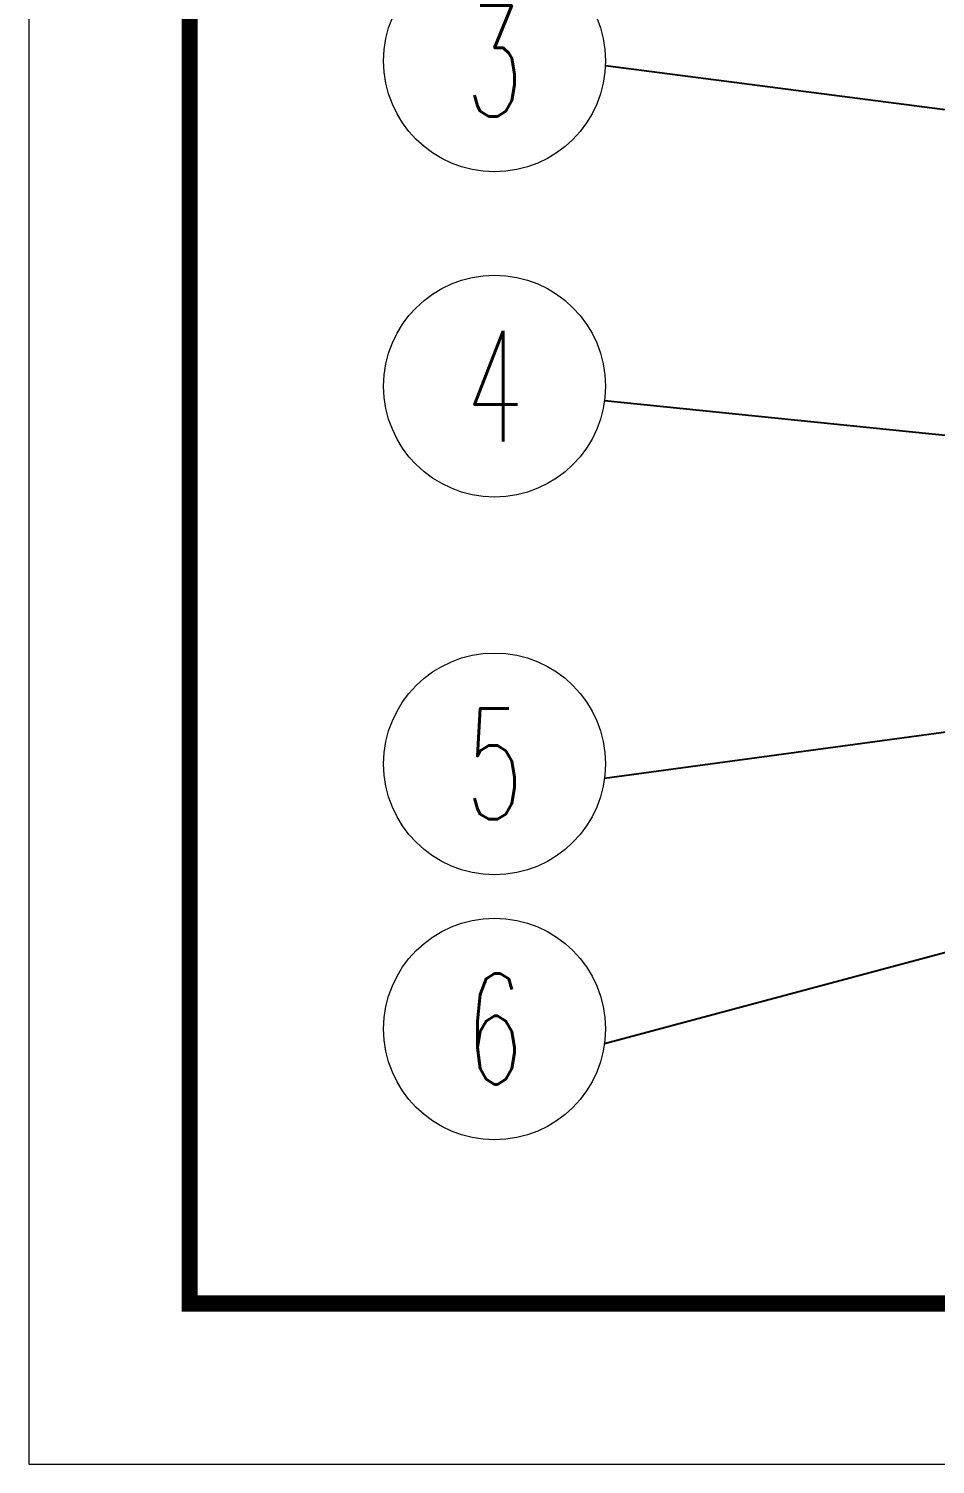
# Model space of a CAD drawing. Header units: millimetres. Extents: x 1366 to 1807, y -424 to -118.
# Drawn here: x 1365.8 to 1408.6, y -424.2 to -356.3 of the extents above; entities that cross this region are included whole.
import ezdxf
from ezdxf.enums import TextEntityAlignment as Align

# ---------------------------------------------------------------- set-up
doc = ezdxf.new("R2010")
doc.units = ezdxf.units.MM
doc.layers.add('from', color=7, linetype='Continuous', lineweight=13)
doc.styles.add('BOM', font='txt.shx', dxfattribs={"bigfont": 'gbcbig.shx'})
doc.styles.get("Standard").update_dxf_attribs({"font": 'txt', "bigfont": 'gbcbig.shx'})
doc.dimstyles.new('ISO', dxfattribs={"dimscale": 0.6, "dimtxt": 2.5, "dimasz": 2.5, "dimexe": 1.25, "dimexo": 0.625, "dimtad": 0, "dimdsep": 46, "dimtxsty": 'Standard', "dimblk": 'OPEN', "dimcen": 0, "dimclrd": 4, "dimclre": 4, "dimadec": 0, "dimazin": 0, "dimtfac": 1, "dimtofl": 0, "dimtmove": 0, "dimatfit": 3, "dimfxl": 0, "dimarcsym": 0})

# ---------------------------------------------------------------- blocks, each defined once
blk = doc.blocks.new('_Open')
at = {"color": 0, "linetype": 'ByBlock', "lineweight": -2}
for p, q in [((-1, 0.167), (0, 0)), ((-1, -0.167), (0, 0)), ((0, 0), (-1, 0))]:
    blk.add_line(p, q, dxfattribs=at)
blk = doc.blocks.new('yx_bom3')
at = {"layer": 'from'}
blk.add_circle((0, 0), 1, dxfattribs=at)
at = {"layer": 'from', "color": 4, "style": 'BOM', "width": 0.6}
blk.add_attdef('ITEM', text='', height=1, dxfattribs=at).set_placement((0, 0), align=Align.MIDDLE)
blk = doc.blocks.new('*u50')
at = {"layer": 'from', "xscale": 5.241600000000517, "yscale": 5.241600000000517, "zscale": 5.2416}
for p, values in [((-165.221, 48.847), {'ITEM': '3'}), ((-165.221, 33.473), {'ITEM': '4'}), ((-165.221, 15.616), {'ITEM': '5'}), ((-165.221, 3.083), {'ITEM': '6'})]:
    blk.add_blockref('yx_bom3', p, dxfattribs=at).add_auto_attribs(values)
at = {"layer": 'from'}
for points in [[(-135.99, 45.515), (-159.985, 48.614)], [(-132.206, 29.956), (-160.026, 32.775)], [(-136.055, 18.182), (-160.026, 14.918)], [(-126.724, 11.291), (-160.026, 2.385)]]:
    blk.add_leader(points, dimstyle='ISO', override={"dimscale": 1, "dimasz": 1.2, "dimexo": 0.125, "dimadec": 2, "dimazin": 2, "dimldrblk": 'Dot'}, dxfattribs=at)

msp = doc.modelspace()

# ---------------------------------------------------------------- linework, layer by layer
at = {"layer": 'from'}
msp.add_lwpolyline([(1365.788, -424.173), (1806.818, -424.173), (1806.818, -117.696), (1365.788, -117.696)], close=True, dxfattribs=at)
at = {"layer": 'from', "const_width": 0.76}
msp.add_lwpolyline([(1373.389, -416.572), (1373.389, -125.297), (1799.218, -125.297), (1799.218, -416.572), (1373.389, -416.572)], dxfattribs=at)

# ---------------------------------------------------------------- block references
msp.add_blockref('*u50', (1553.026, -406.676))

doc.saveas('drawing.dxf')
